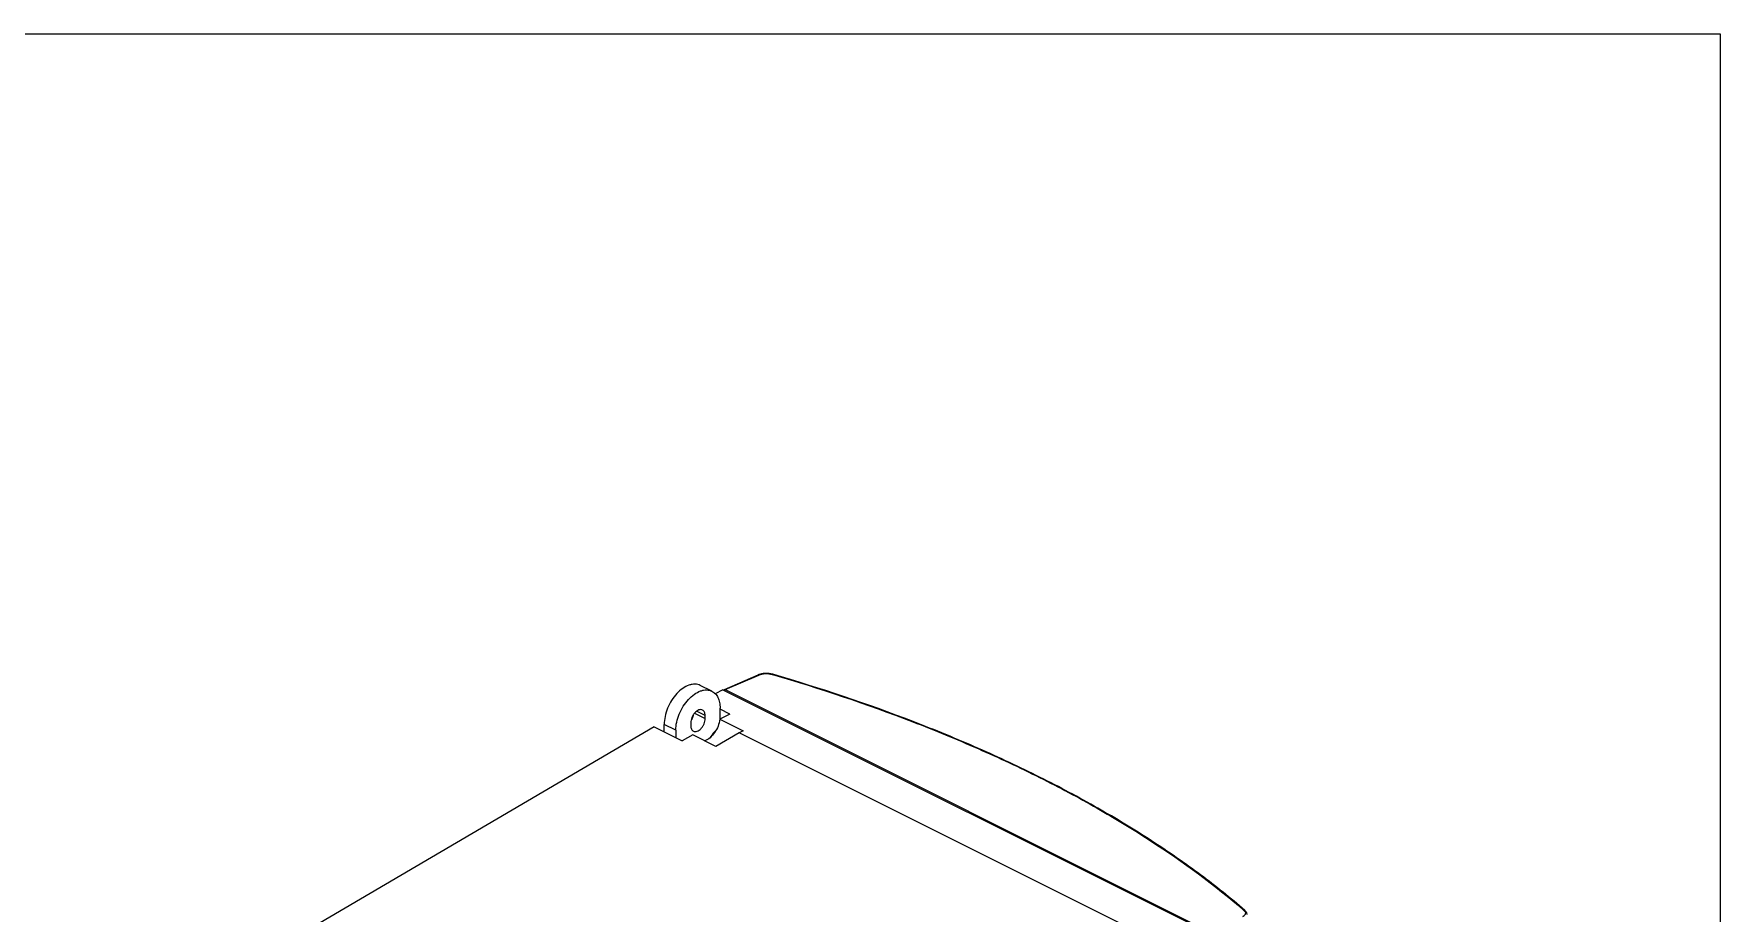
# Model space of a CAD drawing. Header units: millimetres. Extents: x 0 to 1782, y 0 to 1260.
# Drawn here: x 1270 to 1782, y 993 to 1260 of the extents above; entities that cross this region are included whole.
import ezdxf

# ---------------------------------------------------------------- set-up
doc = ezdxf.new("R2010")
doc.units = ezdxf.units.MM
doc.header["$LTSCALE"] = 0.1
doc.layers.get('0').update_dxf_attribs({"lineweight": 13})
doc.layers.add('图框', color=7, linetype='Continuous')

# ---------------------------------------------------------------- blocks, each defined once
blk = doc.blocks.new('A4-H')
at = {"layer": '图框'}
blk.add_lwpolyline([(0, 210.021), (297, 210.021), (297, 0), (0, 0)], close=True, dxfattribs=at)

msp = doc.modelspace()

# ---------------------------------------------------------------- linework, layer by layer
for p, q in [((1475.53, 1060.32), (1472, 1062.09)), ((1478.88, 1060.77), (1476.48, 1059.57)), ((1478.88, 1060.77), (1627.38, 986.52)), ((1479.3, 1060.85), (1489.57, 1065.26)), ((1479.52, 1060.83), (1489.77, 1065.24)), ((1479.52, 1060.83), (1627.45, 986.87)), ((1493.86, 1065.41), (1493.96, 1065.38)), ((1493.86, 1065.41), (1493.96, 1065.37)), ((1461.03, 1047.97), (1461.03, 1050.23)), ((1464.56, 1048.47), (1461.03, 1050.23)), ((1469.09, 1050.73), (1469.09, 1049.86)), ((1470.27, 1053.66), (1473.47, 1052.06)), ((1473.47, 1052.92), (1470.87, 1054.22)), ((1473.47, 1052.06), (1473.47, 1052.92)), ((1481, 1053.35), (1477.94, 1051.81)), ((1477.94, 1051.81), (1485.01, 1048.28)), ((1478, 1051.81), (1478, 1055.18)), ((1481, 1053.35), (1478, 1054.85)), ((1458.03, 1049.47), (1278.77, 944.48)), ((1458.03, 1049.47), (1466.52, 1045.22)), ((1464.56, 1048.47), (1464.56, 1046.2)), ((1469.69, 1047.08), (1466.52, 1045.22)), ((1476.76, 1043.55), (1469.69, 1047.08)), ((1475.89, 1047.18), (1475.7, 1047.27)), ((1483.83, 1047.69), (1476.76, 1043.55)), ((1485.01, 1048.28), (1483.83, 1047.69)), ((1601.21, 989), (1483.83, 1047.69))]:
    msp.add_line(p, q)
for points, knots in [([(1493.99, 1065.45), (1493.63, 1065.56), (1492.87, 1065.7), (1491.72, 1065.74), (1490.6, 1065.61), (1489.89, 1065.4), (1489.57, 1065.26)], [0, 0, 0, 0, 0.250366, 0.511287, 0.766116, 1, 1, 1, 1]), ([(1489.77, 1065.24), (1490.39, 1065.5), (1491.78, 1065.75), (1493.18, 1065.6), (1493.86, 1065.41)], [0, 0, 0, 0, 0.486475, 1, 1, 1, 1]), ([(1472, 1062.09), (1471.75, 1062.21), (1471.22, 1062.4), (1470.36, 1062.51), (1469.46, 1062.43), (1468.17, 1062.09), (1466.54, 1061.19), (1464.76, 1059.59), (1463.21, 1057.54), (1462.01, 1055.2), (1461.23, 1052.73), (1461.03, 1051.05), (1461.03, 1050.23)], [0, 0, 0, 0, 0.044772, 0.090971, 0.139788, 0.192052, 0.308028, 0.438771, 0.579964, 0.725224, 0.86742, 1, 1, 1, 1]), ([(1464.56, 1048.47), (1464.56, 1049.28), (1464.77, 1050.96), (1465.54, 1053.43), (1466.75, 1055.78), (1468.3, 1057.82), (1470.08, 1059.43), (1471.71, 1060.32), (1472.99, 1060.67), (1473.9, 1060.74), (1474.76, 1060.64), (1475.29, 1060.44), (1475.53, 1060.32)], [0, 0, 0, 0, 0.13258, 0.274771, 0.420026, 0.561219, 0.691965, 0.807944, 0.860208, 0.909027, 0.955226, 1, 1, 1, 1]), ([(1479.17, 1060.63), (1479.17, 1060.64), (1479.17, 1060.69), (1479.19, 1060.74), (1479.21, 1060.77)], [0, 0, 0, 0, 0.26876, 1, 1, 1, 1]), ([(1479.21, 1060.77), (1479.22, 1060.78), (1479.24, 1060.81), (1479.27, 1060.84), (1479.3, 1060.85)], [0, 0, 0, 0, 0.262774, 1, 1, 1, 1]), ([(1479.3, 1060.85), (1479.32, 1060.86), (1479.39, 1060.88), (1479.47, 1060.86), (1479.52, 1060.83)], [0, 0, 0, 0, 0.229657, 1, 1, 1, 1]), ([(1489.77, 1065.24), (1489.74, 1065.26), (1489.67, 1065.28), (1489.6, 1065.28), (1489.57, 1065.26)], [0, 0, 0, 0, 0.535869, 1, 1, 1, 1]), ([(1493.86, 1065.41), (1493.87, 1065.42), (1493.9, 1065.45), (1493.96, 1065.46), (1493.99, 1065.45)], [0, 0, 0, 0, 0.301817, 1, 1, 1, 1]), ([(1493.96, 1065.38), (1508.35, 1061.18), (1529.36, 1054.17), (1556.19, 1043.14), (1574.89, 1034.4), (1592.39, 1025.08), (1613.54, 1012.26), (1628.2, 1001.47), (1637.12, 993.77)], [0, 0, 0, 0, 0.278825, 0.411679, 0.539734, 0.662747, 0.78054, 1, 1, 1, 1]), ([(1637.44, 993.72), (1633.07, 997.49), (1623.82, 1004.88), (1608.88, 1015.24), (1592.6, 1025.1), (1575.06, 1034.43), (1556.33, 1043.19), (1529.45, 1054.23), (1508.39, 1061.25), (1493.99, 1065.45)], [0, 0, 0, 0, 0.107161, 0.219652, 0.337447, 0.460447, 0.588474, 0.721288, 1, 1, 1, 1]), ([(1475.53, 1060.32), (1475.92, 1060.13), (1476.65, 1059.57), (1477.44, 1058.37), (1477.91, 1056.86), (1478, 1055.76), (1478, 1055.18)], [0, 0, 0, 0, 0.21715, 0.450397, 0.710278, 1, 1, 1, 1]), ([(1472.67, 1054.6), (1472.51, 1054.68), (1472.12, 1054.77), (1471.51, 1054.64), (1470.89, 1054.31), (1470.31, 1053.78), (1469.8, 1053.11), (1469.41, 1052.35), (1469.16, 1051.54), (1469.09, 1050.99), (1469.09, 1050.73)], [0, 0, 0, 0, 0.090494, 0.191264, 0.307352, 0.438213, 0.57954, 0.724921, 0.867307, 1, 1, 1, 1]), ([(1469.87, 1053.11), (1469.84, 1052.96), (1469.69, 1052.38), (1469.44, 1051.82), (1469.19, 1051.43)], [0, 0, 0, 0, 0.244465, 1, 1, 1, 1]), ([(1469.9, 1048.19), (1470.06, 1048.11), (1470.44, 1048.02), (1471.06, 1048.14), (1471.67, 1048.48), (1472.26, 1049), (1472.76, 1049.67), (1473.16, 1050.44), (1473.41, 1051.24), (1473.47, 1051.79), (1473.47, 1052.06)], [0, 0, 0, 0, 0.090494, 0.191264, 0.307352, 0.438213, 0.57954, 0.724921, 0.867307, 1, 1, 1, 1]), ([(1473.47, 1052.92), (1473.47, 1053.11), (1473.44, 1053.47), (1473.29, 1053.96), (1473.03, 1054.35), (1472.79, 1054.53), (1472.67, 1054.6)], [0, 0, 0, 0, 0.289574, 0.549671, 0.78286, 1, 1, 1, 1]), ([(1477.94, 1051.81), (1477.85, 1051.1), (1477.46, 1049.68), (1476.44, 1047.76), (1475.08, 1046.19), (1473.96, 1045.45), (1473.39, 1045.23)], [0, 0, 0, 0, 0.258243, 0.525239, 0.778559, 1, 1, 1, 1]), ([(1469.09, 1049.86), (1469.09, 1049.67), (1469.12, 1049.32), (1469.27, 1048.82), (1469.53, 1048.43), (1469.77, 1048.25), (1469.9, 1048.19)], [0, 0, 0, 0, 0.289574, 0.549671, 0.78286, 1, 1, 1, 1]), ([(1475.7, 1047.27), (1475.63, 1047.16), (1475.34, 1046.75), (1475.04, 1046.35), (1474.8, 1046.07)], [0, 0, 0, 0, 0.2524409, 0.9318404, 0.9318404, 0.9318404, 0.9318404]), ([(1476.56, 1048.08), (1476.52, 1048.06), (1476.48, 1048.04), (1476.45, 1048.02), (1476.38, 1047.98), (1476.09, 1047.77), (1475.85, 1047.5), (1475.7, 1047.27)], [-0.113904, -0.113904, -0.113904, -0.113904, 0, 0, 0, 0.232828, 1, 1, 1, 1]), ([(1637.51, 993.27), (1637.56, 993.14), (1637.62, 992.86), (1637.48, 992.44), (1637.15, 992.07), (1636.85, 991.87), (1636.68, 991.78)], [0, 0, 0, 0, 0.21731, 0.438041, 0.694093, 1, 1, 1, 1]), ([(1637.12, 993.78), (1637.17, 993.8), (1637.29, 993.8), (1637.4, 993.76), (1637.44, 993.72)], [0, 0, 0, 0, 0.521916, 1, 1, 1, 1]), ([(1637.12, 993.77), (1637.14, 993.76), (1637.2, 993.7), (1637.26, 993.64), (1637.3, 993.59)], [0, 0, 0, 0, 0.258284, 1, 1, 1, 1]), ([(1637.3, 993.59), (1637.32, 993.57), (1637.4, 993.47), (1637.47, 993.36), (1637.51, 993.27)], [0, 0, 0, 0, 0.263912, 1, 1, 1, 1]), ([(1638.08, 992.48), (1638.08, 992.6), (1638.05, 992.83), (1637.87, 993.28), (1637.62, 993.56), (1637.44, 993.72)], [0, 0, 0, 0, 0.24352, 0.488732, 1, 1, 1, 1])]:
    msp.add_open_spline(points, degree=3, knots=knots)

# ---------------------------------------------------------------- block references
at = {"layer": '图框', "xscale": 5.99936514651, "yscale": 5.99936514651, "zscale": 5.99936514651}
msp.add_blockref('A4-H', (0, 0), dxfattribs=at)

doc.saveas('drawing.dxf')
